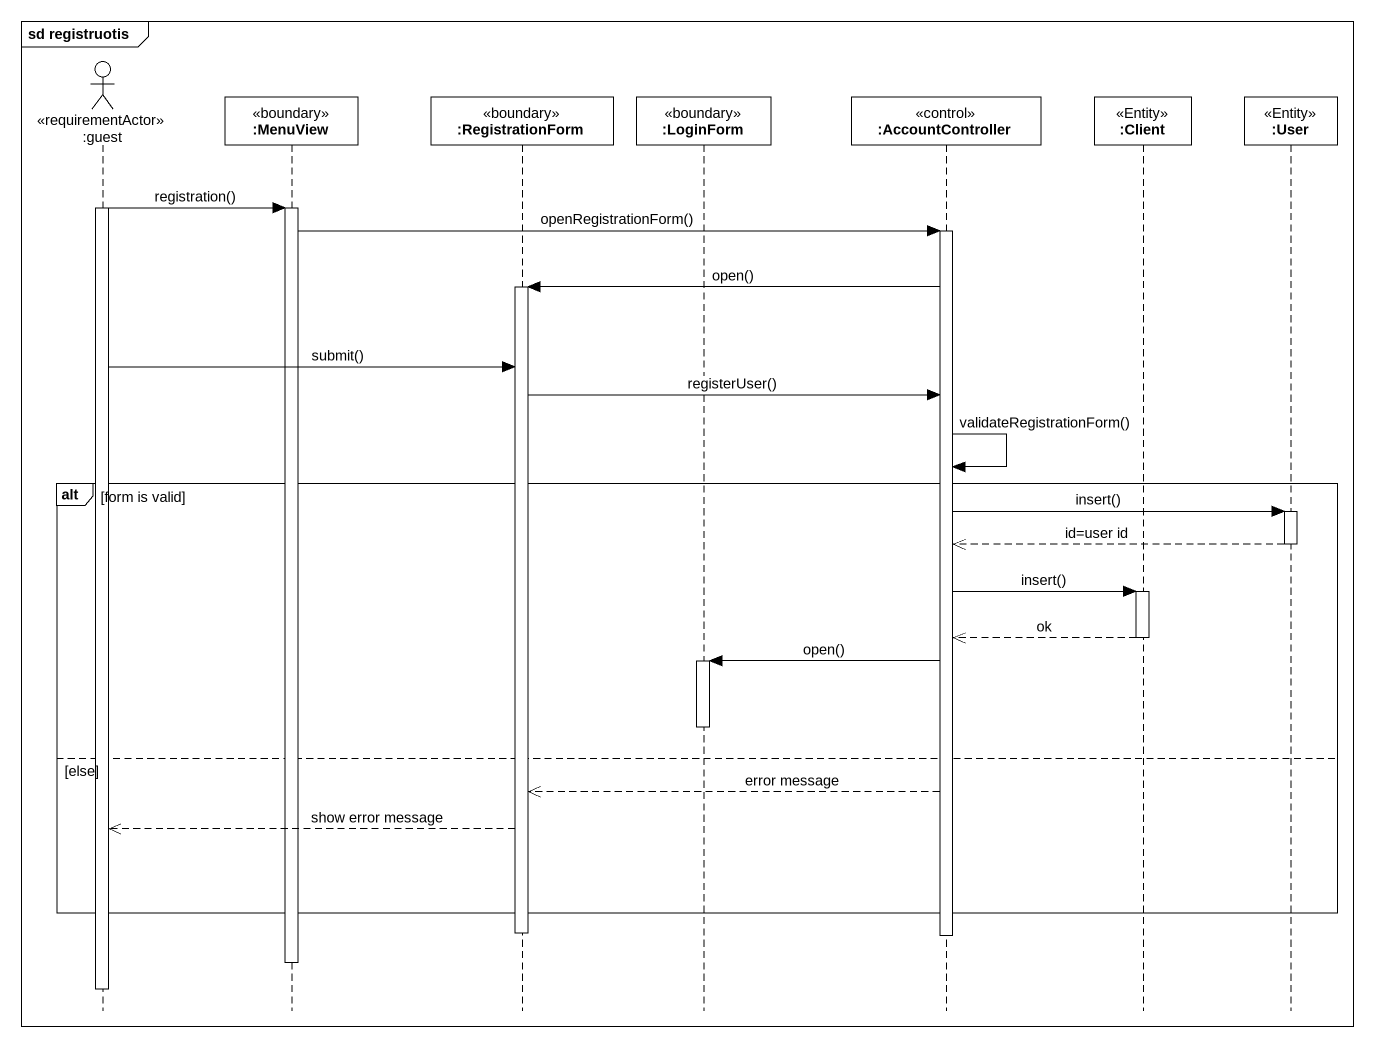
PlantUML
@startuml
mainframe sd registruotis
hide footbox
actor ":guest" as guest <<requirementActor>>
participant ":MenuView" as MenuView <<boundary>>
participant ":RegistrationForm" as RegistrationForm <<boundary>>
participant ":LoginForm" as LoginForm <<boundary>>
participant ":AccountController" as AccountController <<control>>
participant ":Client" as Client <<Entity>>
participant ":User" as User <<Entity>>

activate guest
guest -> MenuView : registration()
activate MenuView
MenuView -> AccountController : openRegistrationForm()
activate AccountController
AccountController -> RegistrationForm : open()
activate RegistrationForm
guest -> RegistrationForm : submit()
RegistrationForm -> AccountController : registerUser()
AccountController -> AccountController : validateRegistrationForm()
alt form is valid
  AccountController -> User : insert()
  activate User
  User -->> AccountController : id=user id
  deactivate User
  AccountController -> Client : insert()
  activate Client
  Client -->> AccountController : ok
  deactivate Client
  AccountController -> LoginForm : open()
  activate LoginForm
  deactivate LoginForm
else else
  AccountController -->> RegistrationForm : error message
  RegistrationForm -->> guest : show error message
end
deactivate RegistrationForm
deactivate AccountController
deactivate MenuView
deactivate guest
@enduml
